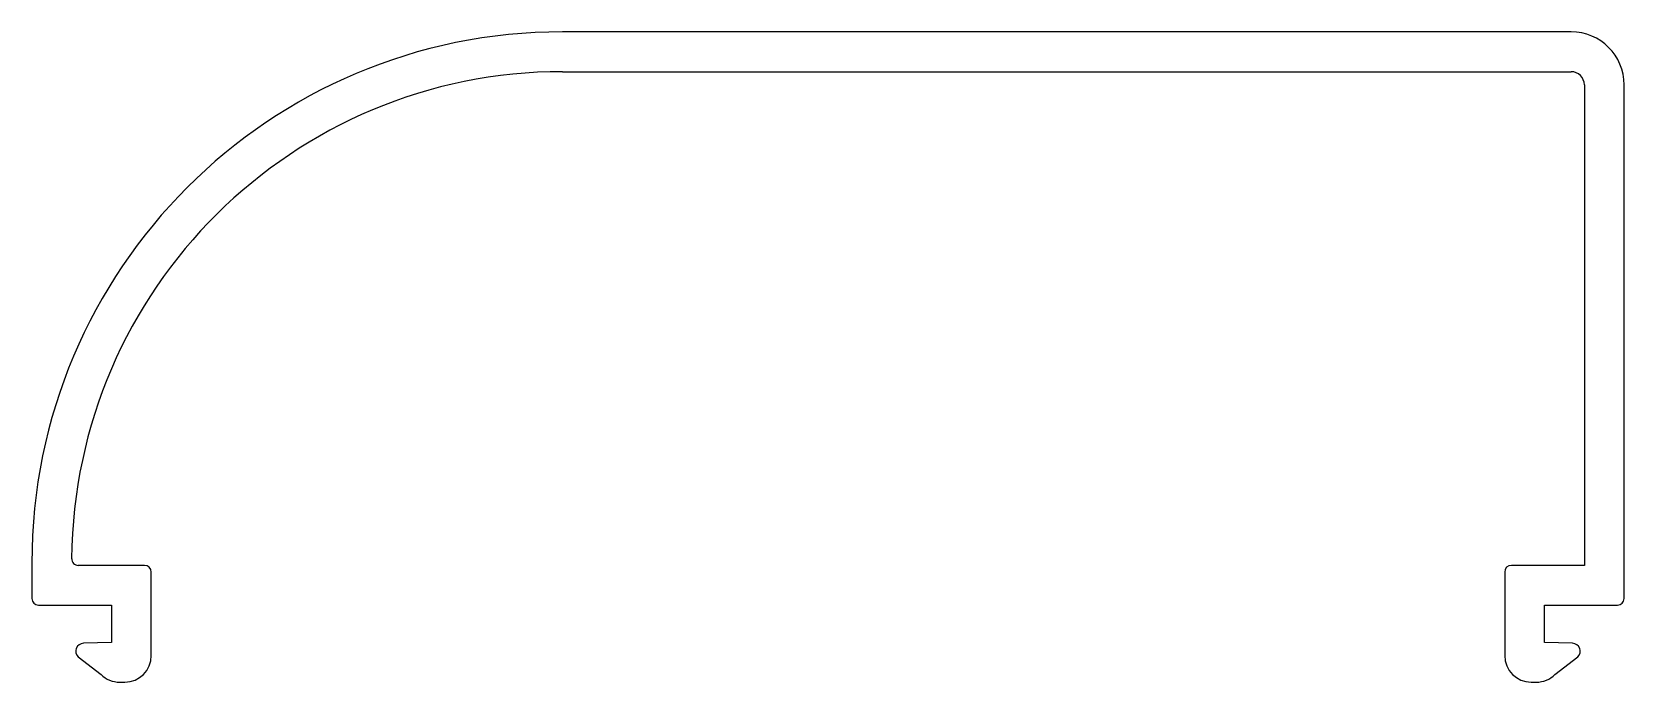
# Model space of a CAD drawing. Extents: x 417.9 to 477.9, y 2322.6 to 2347.1.
import ezdxf

# ---------------------------------------------------------------- set-up
doc = ezdxf.new("R2010")
doc.units = 0
doc.layers.get('0').update_dxf_attribs({"linetype": 'CONTINUOUS'})

msp = doc.modelspace()

# ---------------------------------------------------------------- linework, layer by layer
for p, q in [((475.858, 2347.05), (437.858, 2347.05)), ((437.858, 2345.55), (475.858, 2345.55)), ((476.358, 2345.05), (476.358, 2326.95)), ((477.858, 2325.7), (477.858, 2345.05)), ((417.858, 2327.05), (417.858, 2325.7)), ((422.108, 2326.95), (419.609, 2326.95)), ((476.358, 2326.95), (473.608, 2326.95)), ((422.358, 2323.55), (422.358, 2326.7)), ((473.358, 2326.7), (473.358, 2323.55)), ((418.108, 2325.45), (420.858, 2325.45)), ((420.858, 2325.45), (420.858, 2324.05)), ((474.858, 2324.05), (474.858, 2325.45)), ((474.858, 2325.45), (477.608, 2325.45)), ((420.858, 2324.05), (419.802, 2324.014)), ((475.914, 2324.014), (474.858, 2324.05)), ((419.6, 2323.502), (420.465, 2322.843)), ((475.251, 2322.843), (476.116, 2323.502)), ((421.173, 2322.55), (421.358, 2322.55)), ((474.358, 2322.55), (474.544, 2322.55))]:
    msp.add_line(p, q)
for centre, radius, start, end in [((437.858, 2327.05), 20, 90, 180), ((475.858, 2345.05), 2, 0, 90), ((437.858, 2327.05), 18.5, 90, 179.52896), ((475.858, 2345.05), 0.5, 0, 90), ((419.609, 2327.2), 0.25, 179.52896, 270), ((422.108, 2326.7), 0.25, 0, 90), ((473.608, 2326.7), 0.25, 90, 180), ((418.108, 2325.7), 0.25, 180, 270), ((477.608, 2325.7), 0.25, 270, 0), ((419.812, 2323.714), 0.3, 92, 225.00126), ((475.904, 2323.714), 0.3, 314.99874, 88), ((421.358, 2323.55), 1, 270, 360), ((474.358, 2323.55), 1, 180, 270), ((421.173, 2323.55), 1, 224.99883, 270), ((474.544, 2323.55), 1, 270, 315.00117)]:
    msp.add_arc(centre, radius, start, end)

doc.saveas('drawing.dxf')
